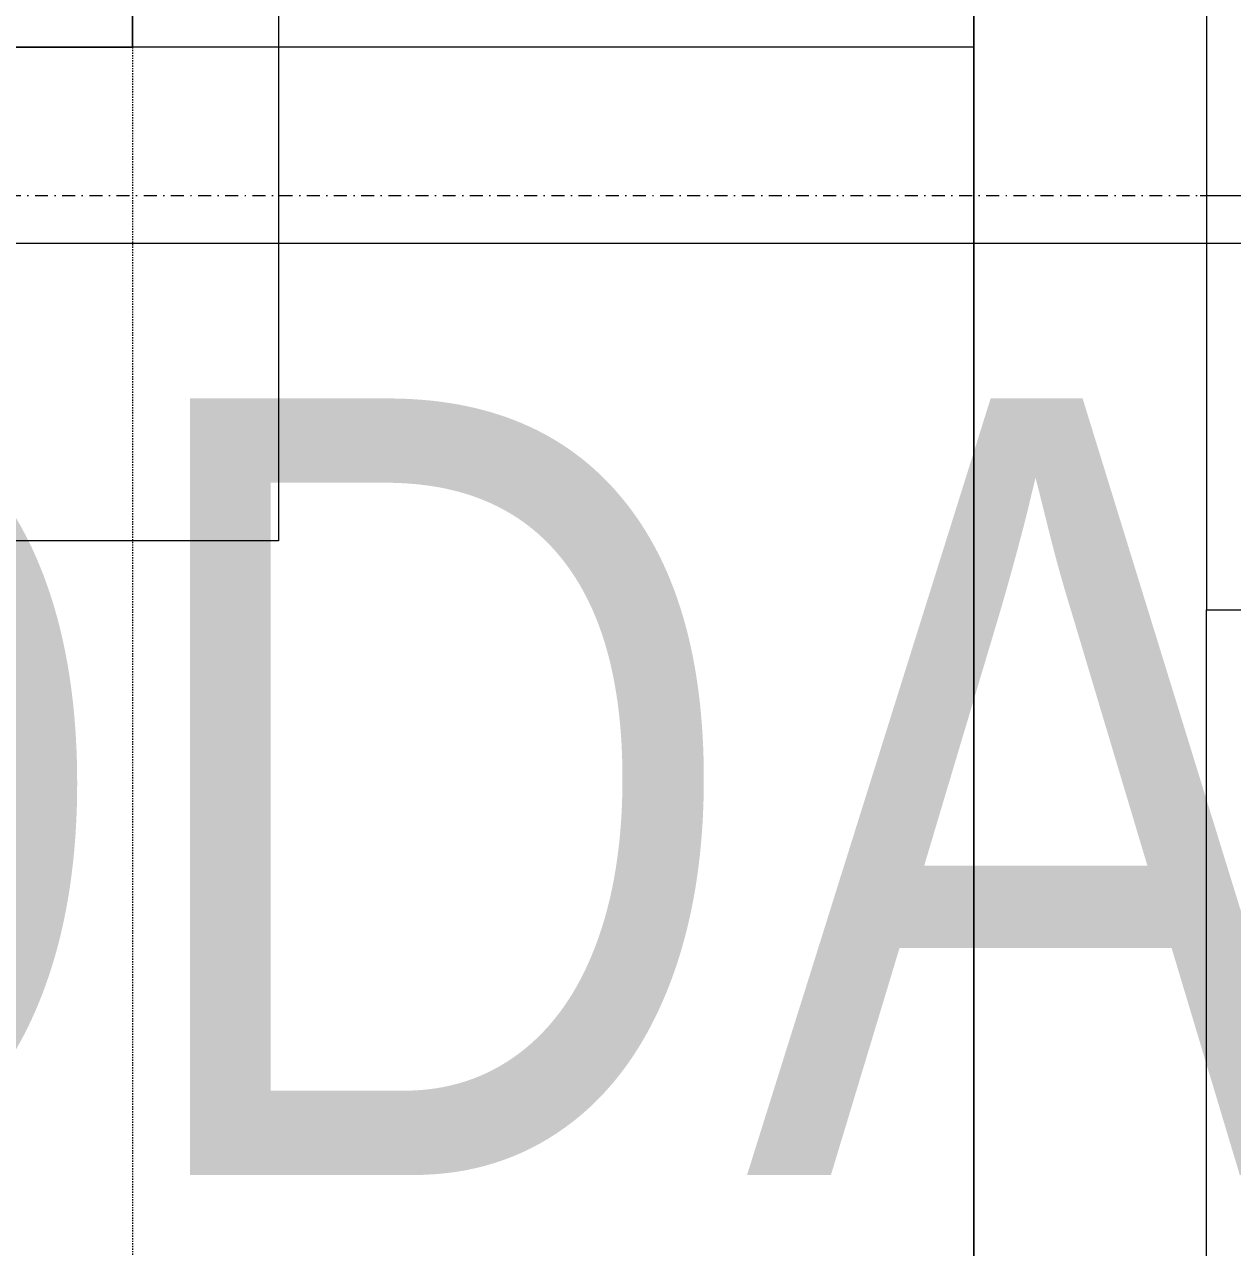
# Model space of a CAD drawing. Extents: x -1907 to 11890, y 0 to 8298.
# Drawn here: x 9741.7 to 9835.1, y 2484.6 to 2579.1 of the extents above; entities that cross this region are included whole.
import ezdxf
from ezdxf.enums import TextEntityAlignment as Align

# ---------------------------------------------------------------- set-up
doc = ezdxf.new("R2010")
doc.units = 0
doc.header["$MEASUREMENT"] = 0
for name, pattern in [('DASHDOT', [1, 0.5, -0.25, 0, -0.25]), ('DOT2', [0.125, 0, -0.125]), ('HIDDEN', [0.375, 0.25, -0.125])]:
    doc.linetypes.add(name, pattern=pattern)
doc.layers.get('0').update_dxf_attribs({"color": 9, "lineweight": 9})
for name, color, linetype, lineweight in [('05', 9, 'Continuous', 9), ('06D', 9, 'Continuous', 9), ('11', 9, 'Continuous', 9), ('14', 9, 'Continuous', 9), ('20', 9, 'DOT2', 9), ('21_mahal200', 9, 'Continuous', 9), ('21_mahal200 @ 20', 9, 'Continuous', 9), ('24', 9, 'DASHDOT', 9), ('40A', 9, 'Continuous', 9)]:
    doc.layers.add(name, color=color, linetype=linetype, lineweight=lineweight)
doc.styles.add('Arial', font='arial.ttf', dxfattribs={"height": 2.5})
doc.styles.add('MuuM_TEXT-STANDART', font='ARIALN.TTF')

# ---------------------------------------------------------------- blocks, each defined once
blk = doc.blocks.new('0a_roomno2')
blk.add_lwpolyline([(30, -16), (0, -16), (0, 0), (30, 0)], close=True)
blk.add_lwpolyline([(0, 0), (30, 0)])
at = {"layer": '40A'}
blk.add_lwpolyline([(0, 0), (30, 0)], dxfattribs=at)
at = {"style": 'Arial'}
blk.add_attdef('ODANO', (0, 1.505), '', height=3, dxfattribs=at)
blk.add_attdef('MEKANADI', text='', height=3, dxfattribs=at).set_placement((0.525, -4.75), align=Align.BOTTOM_LEFT)
at = {"style": 'MuuM_TEXT-STANDART', "width": 0.6}
for tag, p in [('YER01', (15, -7)), ('TAVAN01', (20.625, -7)), ('DUVAR01', (26.25, -7)), ('YER02', (15, -10.375)), ('TAVAN02', (20.625, -10.375)), ('DUVAR02', (26.25, -10.375)), ('YER03', (15, -13.75)), ('TAVAN03', (20.625, -13.75)), ('DUVAR03', (26.25, -13.75))]:
    blk.add_attdef(tag, text='', height=2.25, dxfattribs=at).set_placement(p, align=Align.MIDDLE_CENTER)
at = {"style": 'MuuM_TEXT-STANDART'}
blk.add_attdef('M2', text='', height=2.25, dxfattribs=at).set_placement((1.3231, -7.8046), align=Align.MIDDLE_LEFT)
at = {"style": 'MuuM_TEXT-STANDART', "width": 0.6}
blk.add_attdef('TEMIZTAVANYUKSEKLIGI', text='', height=2.25, dxfattribs=at).set_placement((2.7, -13.1619), align=Align.MIDDLE_LEFT)
blk = doc.blocks.new('*U973')
at = {"layer": '21_mahal200 @ 20', "xscale": 20, "yscale": 20, "zscale": 20}
blk.add_blockref('0a_roomno2', (9161.343, 2859.205), dxfattribs=at)
blk = doc.blocks.new('p-porsche_mobilya')
for points in [[(0, 0), (0, 140), (65, 140), (65, 95)], [(0, 95), (235, 95), (235, 0), (0, 0)]]:
    blk.add_lwpolyline(points)
blk.add_lwpolyline([(65, 95), (65, 140), (0, 140), (0, 0), (235, 0), (235, 95)], close=True)
at = {"layer": '20', "linetype": 'HIDDEN', "ltscale": 0.2}
blk.add_lwpolyline([(65, 95), (65, 0), (65, 0)], dxfattribs=at)
blk = doc.blocks.new('*U985')
at = {"layer": '21_mahal200 @ 20'}
ref = blk.add_blockref('0a_roomno2', (9365.999, 2562.203), dxfattribs=dict(at, xscale=20, yscale=20, zscale=20))
ref.add_attrib('MEKANADI', 'SAT.MÜD.ODASI', dxfattribs={"layer": '0', "height": 60, "style": 'Arial', "width": 0.8}).set_placement((9376.499, 2472.203), align=Align.BOTTOM_LEFT)
blk = doc.blocks.new('P-DOG-PORSCHE')
at = {"layer": '06D'}
blk.add_lwpolyline([(-118, -20), (-2, -20)], dxfattribs=at)
at = {"layer": '14'}
blk.add_lwpolyline([(-2, -20), (-2, -2)], dxfattribs=at)

msp = doc.modelspace()

# ---------------------------------------------------------------- linework, layer by layer
at = {"layer": '11'}
msp.add_lwpolyline([(9832.558, 2565.873), (9835.058, 2565.873)], dxfattribs=at)
at = {"layer": '14'}
msp.add_lwpolyline([(9833.058, 2777.873), (9833.058, 2533.873)], dxfattribs=at)
at = {"layer": '24', "ltscale": 2}
msp.add_lwpolyline([(7012.529, 2565.873), (10535.058, 2565.873)], dxfattribs=at)

# ---------------------------------------------------------------- block references
at = {"xscale": -1, "rotation": 270}
msp.add_blockref('P-DOG-PORSCHE', (9853.058, 2535.873), dxfattribs=at)
at = {"layer": '05', "transparency": 33554610, "xscale": -1}
msp.add_blockref('p-porsche_mobilya', (9815.058, 2482.33), dxfattribs=at)
at = {"layer": '21_mahal200', "color": 6}
for name in ['*U973', '*U985']:
    msp.add_blockref(name, (0, 0), dxfattribs=at)

doc.saveas('drawing.dxf')
